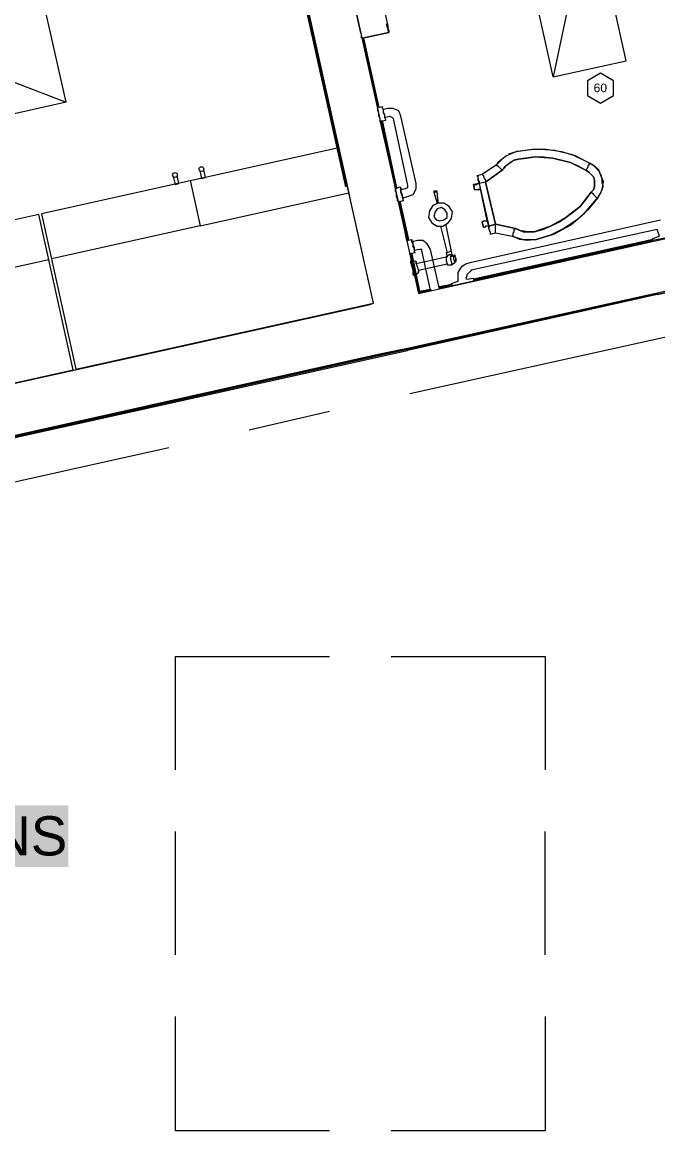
# Model space of a CAD drawing. Header units: inches. Extents: x 0.9 to 36.3, y 0.7 to 23.3.
# Drawn here: x 23.295 to 24.258, y 9.896 to 11.575 of the extents above; entities that cross this region are included whole.
import ezdxf

# ---------------------------------------------------------------- set-up
doc = ezdxf.new("R2010")
doc.units = ezdxf.units.IN
for name, color, linetype, lineweight, true_color in [('Blocks', 7, 'Continuous', 5, 0x9a9c7f), ('Lights', 7, 'Continuous', 5, 0xff0a0a), ('Numbering Lights', 1, 'Continuous', 0, 0xff0000), ('PDF_Geometry', 7, 'Continuous', 9, 0x777777)]:
    doc.layers.add(name, color=color, linetype=linetype, lineweight=lineweight, true_color=true_color)
doc.layers.add('PDF_Solid Fills', color=7, linetype='Continuous', true_color=0xffffff)
doc.layers.add('PDF_Text', color=7, linetype='Continuous')
doc.styles.add('PDF Arial', font='arial.ttf')
doc.styles.get("Standard").update_dxf_attribs({"font": 'arial.ttf'})

msp = doc.modelspace()

# ---------------------------------------------------------------- linework, layer by layer
at = {"layer": 'Blocks', "linetype": 'ByBlock'}
for p, q in [((23.54979463636892, 11.33533830800334), (23.56494026698757, 11.26699644767482)), ((23.56494026698757, 11.26699644767482), (23.79021255181854, 11.31698094658515)), ((23.56494026698757, 11.26699644767482), (23.33970303694049, 11.21701972688868)), ((23.11048600015573, 11.1661599474267), (23.3357582849867, 11.21614444633703))]:
    msp.add_line(p, q, dxfattribs=at)
for points in [[(23.77516128131004, 11.38481465845535), (23.32465176643199, 11.28485343875887), (23.37685424108983, 11.04958508564206), (23.82736375596788, 11.14954630533854)], [(23.3206510923239, 11.28423019057217), (22.87014157744585, 11.18426897087569), (22.92234405210369, 10.94900061775888), (23.37285356698174, 11.04896183745536)]]:
    msp.add_lwpolyline(points, close=True, dxfattribs=at)
for points in [[(23.56432971279713, 11.35032146249652), (23.56692811304486, 11.33861088074671), (23.57293496461391, 11.33994370988694), (23.57033656436701, 11.35165429163301)], [(23.52428403567058, 11.34143593489512), (23.52688243591831, 11.32972535314532), (23.53288928748736, 11.33105818228554), (23.53029088724045, 11.34276876403161)]]:
    msp.add_lwpolyline(points, dxfattribs=at)
for centre in [(23.56693267326501, 11.35279271134317), (23.52688699613847, 11.34390718374177)]:
    msp.add_circle(centre, 0.003589216358023251, dxfattribs=at)
at = {"layer": 'Lights', "linetype": 'ByBlock'}
for points in [[(24.09944328713665, 11.49240253214053), (24.04569077871878, 11.73655549206277), (24.15627172351612, 11.76090089900754), (24.09944328713665, 11.49240253214053), (24.210024231934, 11.51674793908531), (24.15627172351612, 11.76090089900754)], [(23.36186634957549, 11.45415478841492), (22.99601899027906, 11.37180972362152), (22.94112477079063, 11.61569689877724), (23.36186634957549, 11.45415478841492), (23.30697213008706, 11.69804196357065), (22.94112477079063, 11.61569689877724)]]:
    msp.add_lwpolyline(points, dxfattribs=at)
at = {"layer": 'Numbering Lights', "linetype": 'ByBlock', "ltscale": 0.001}
msp.add_lwpolyline([(24.17143756882272, 11.49809471375895), (24.15178673104117, 11.48674929727597), (24.15178673104117, 11.46405846431001), (24.17143756882272, 11.45271304782703), (24.19108840660428, 11.46405846431001), (24.19108840660428, 11.48674929727597)], close=True, dxfattribs=at)
at = {"layer": 'PDF_Geometry', "linetype": 'ByBlock'}
for points in [[(22.29575941297743, 10.80956013997396), (23.8223639594184, 11.14787970648871), (23.82736375596788, 11.14954630533854), (23.41904703776041, 12.98280504014757), (23.36238267686632, 13.24279446072049), (23.41071404351128, 13.25279405381944), (23.45737881130642, 13.04113599989149), (24.10068596733941, 13.18446350097656), (23.95569186740451, 13.83443705240885), (23.31238471137153, 13.69110955132378), (23.32905069986979, 13.61944580078125), (23.28071933322482, 13.60944620768229)], [(23.41904703776041, 12.98280504014757), (23.36238267686632, 13.24279446072049), (23.36071607801649, 13.24279446072049), (23.35904947916666, 13.24279446072049), (23.41738043891059, 12.98113844129774), (23.41738043891059, 12.98280504014757), (23.41904703776041, 12.98280504014757), (23.7906985812717, 11.31453959147135)], [(23.48904418945312, 12.99780442979601), (23.89569430881076, 11.16454569498698), (24.53400166829427, 11.30620659722222)], [(23.78569878472222, 11.32620578342014), (23.41738043891059, 12.98113844129774), (23.41738043891059, 12.98280504014757)], [(23.78736538357205, 11.32620578342014), (23.41904703776041, 12.98280504014757), (23.78736538357205, 11.32620578342014)], [(23.72070142957899, 11.95284695095486), (23.72236802842882, 11.9428473578559), (23.72570122612847, 11.92951456705729), (23.72236802842882, 11.9428473578559), (23.72403462727864, 11.9428473578559), (23.7273678249783, 11.93118116590712), (23.72570122612847, 11.92951456705729), (23.73070102267795, 11.90951538085938), (23.77069939507378, 11.91784837510851), (23.73070102267795, 11.90951538085938), (23.73070102267795, 11.90784878200955), (23.73070102267795, 11.90618218315972), (23.73070102267795, 11.90451558430989), (23.73236762152778, 11.90118238661024), (23.73236762152778, 11.89951578776042), (23.80736456976996, 11.56119622124566), (23.80903116861979, 11.55786302354601), (23.80903116861979, 11.55619642469618), (23.80903116861979, 11.55452982584635), (23.80903116861979, 11.55286322699653), (23.80903116861979, 11.5511966281467)], [(23.77403259277344, 11.90451558430989), (23.77069939507378, 11.91784837510851), (23.77069939507378, 11.91618177625868), (23.77236599392361, 11.91451517740885), (23.77236599392361, 11.91284857855903), (23.77236599392361, 11.9111819797092), (23.77403259277344, 11.90784878200955), (23.84902954101562, 11.56952921549479), (23.84902954101562, 11.56786261664496), (23.84902954101562, 11.56452941894531), (23.85069613986545, 11.56286282009549), (23.85069613986545, 11.56119622124566), (23.85069613986545, 11.55952962239583), (23.8473629421658, 11.57286241319444)], [(23.81069776746962, 11.5511966281467), (23.85069613986545, 11.55952962239583), (23.81069776746962, 11.5511966281467), (23.83403015136719, 11.44620090060764), (23.84069654676649, 11.44786749945746)], [(23.81236436631944, 11.5511966281467), (23.83569675021701, 11.44620090060764)], [(23.83736334906684, 11.42453511555989), (23.83736334906684, 11.42620171440972), (23.83736334906684, 11.42953491210938), (23.83569675021701, 11.43286810980903), (23.83569675021701, 11.43786790635851), (23.83403015136719, 11.44120110405816), (23.83403015136719, 11.44453430175781), (23.83403015136719, 11.44620090060764)], [(23.87236192491319, 11.30453999837239), (23.87236192491319, 11.30620659722222), (23.87236192491319, 11.30953979492188), (23.87069532606337, 11.31287299262153), (23.86902872721354, 11.31787278917101), (23.86902872721354, 11.32120598687066), (23.86902872721354, 11.32453918457031), (23.86736212836371, 11.32620578342014), (23.86902872721354, 11.32453918457031), (23.86902872721354, 11.32120598687066), (23.86902872721354, 11.31787278917101), (23.87069532606337, 11.31453959147135), (23.87069532606337, 11.31287299262153), (23.87069532606337, 11.30953979492188), (23.87236192491319, 11.30953979492188), (23.8790283203125, 11.3112063937717), (23.88736131456163, 11.31453959147135), (23.89236111111111, 11.32287258572049), (23.89236111111111, 11.33120557996962), (23.86902872721354, 11.43286810980903), (23.86569552951389, 11.44120110405816), (23.85736253526476, 11.44453430175781), (23.84902954101562, 11.44453430175781), (23.84236314561632, 11.44286770290799), (23.84236314561632, 11.44120110405816), (23.84236314561632, 11.43786790635851), (23.84402974446614, 11.43620130750868), (23.84402974446614, 11.43286810980903), (23.84402974446614, 11.4312015109592), (23.84569634331597, 11.42786831325955), (23.84569634331597, 11.42620171440972), (23.83736334906684, 11.42453511555989), (23.86069573296441, 11.32287258572049), (23.86736212836371, 11.32620578342014)], [(23.84236314561632, 11.44286770290799), (23.84069654676649, 11.44620090060764), (23.84069654676649, 11.44786749945746), (23.84069654676649, 11.44620090060764), (23.84236314561632, 11.44286770290799), (23.84236314561632, 11.43953450520833), (23.84402974446614, 11.43453470865885), (23.84402974446614, 11.4312015109592), (23.84569634331597, 11.42786831325955), (23.84569634331597, 11.42620171440972)], [(23.84069654676649, 11.42620171440972), (23.86236233181424, 11.32453918457031), (23.83902994791666, 11.42620171440972), (23.86236233181424, 11.32453918457031)], [(23.84402974446614, 11.4312015109592), (23.85236273871528, 11.43286810980903), (23.85569593641493, 11.4312015109592), (23.85736253526476, 11.42953491210938), (23.8790283203125, 11.32787238226996), (23.8790283203125, 11.32453918457031), (23.87569512261285, 11.32287258572049), (23.86902872721354, 11.32120598687066)], [(24.00235663519965, 11.26287502712674), (24.00235663519965, 11.26620822482639), (24.00235663519965, 11.26287502712674), (24.00235663519965, 11.26120842827691), (24.00402323404948, 11.25787523057726), (24.00402323404948, 11.25620863172743), (24.00402323404948, 11.2545420328776), (24.01235622829861, 11.25620863172743), (24.03735521104601, 11.25120883517795), (24.05402119954427, 11.24620903862847), (24.06902058919271, 11.24620903862847), (24.07402038574219, 11.24620903862847), (24.10068596733941, 11.2545420328776), (24.1256849500868, 11.26787482367621), (24.14735073513455, 11.28620741102431), (24.16568332248264, 11.30787319607205), (24.16734992133246, 11.30953979492188), (24.17401631673177, 11.32120598687066), (24.1756829155816, 11.33453877766927), (24.17401631673177, 11.33787197536892), (24.16901652018229, 11.35120476616753), (24.15901692708333, 11.35953776041667), (24.15568372938368, 11.36120435926649), (24.12901814778646, 11.3745371500651), (24.10235256618924, 11.38120354546441), (24.07402038574219, 11.38287014431424), (24.04568820529514, 11.37953694661458), (24.04402160644531, 11.37953694661458), (24.02902221679688, 11.37287055121528), (24.01568942599826, 11.36287095811632), (24.01402282714844, 11.35953776041667), (23.99235704210069, 11.34453837076823), (23.98402404785156, 11.3428717719184)], [(24.04735480414496, 11.3678707546658), (24.04068840874566, 11.36620415581597), (24.03568861219618, 11.36287095811632), (24.0306888156467, 11.35953776041667), (24.02568901909722, 11.35620456271701), (24.02235582139757, 11.35120476616753), (24.02068922254774, 11.35287136501736), (24.01902262369791, 11.35453796386719), (24.01735602484809, 11.35620456271701), (24.01568942599826, 11.35787116156684), (24.01402282714844, 11.35787116156684), (24.01402282714844, 11.35953776041667), (24.02235582139757, 11.3678707546658)], [(24.03235541449653, 11.37620374891493), (24.04402160644531, 11.37953694661458), (24.06735399034288, 11.38287014431424), (24.08901977539062, 11.38287014431424), (24.11235215928819, 11.37953694661458), (24.13401794433594, 11.37287055121528), (24.15568372938368, 11.36120435926649)], [(24.0623541937934, 11.25787523057726), (24.07068718804253, 11.25787523057726), (24.08401997884114, 11.26120842827691), (24.09568617078993, 11.26620822482639), (24.10901896158854, 11.27287462022569), (24.1190185546875, 11.279541015625), (24.13068474663628, 11.28787400987413), (24.14068433973524, 11.29620700412326), (24.14901733398438, 11.30620659722222), (24.15735032823351, 11.31787278917101), (24.14068433973524, 11.29620700412326), (24.1190185546875, 11.279541015625), (24.09568617078993, 11.26620822482639), (24.07068718804253, 11.25787523057726), (24.0623541937934, 11.25787523057726), (24.07068718804253, 11.25787523057726), (24.09568617078993, 11.26620822482639), (24.1190185546875, 11.279541015625), (24.14068433973524, 11.29620700412326), (24.15735032823351, 11.31787278917101), (24.16068352593316, 11.32120598687066), (24.16235012478299, 11.32620578342014), (24.16235012478299, 11.33120557996962), (24.16235012478299, 11.3362053765191), (24.16068352593316, 11.34120517306858), (24.15735032823351, 11.34453837076823), (24.15401713053385, 11.34787156846788), (24.14901733398438, 11.35120476616753), (24.1256849500868, 11.36287095811632), (24.09901936848958, 11.36953735351562), (24.07235378689236, 11.37120395236545), (24.04735480414496, 11.3678707546658), (24.04068840874566, 11.36620415581597), (24.04735480414496, 11.3678707546658), (24.07235378689236, 11.37120395236545), (24.09901936848958, 11.36953735351562), (24.1256849500868, 11.36287095811632), (24.14901733398438, 11.35120476616753), (24.15401713053385, 11.34787156846788), (24.15735032823351, 11.34453837076823), (24.16068352593316, 11.34120517306858), (24.16235012478299, 11.3362053765191), (24.16235012478299, 11.33120557996962), (24.16235012478299, 11.32620578342014), (24.16068352593316, 11.32120598687066), (24.15735032823351, 11.31787278917101), (24.15901692708333, 11.31620619032118), (24.16068352593316, 11.31453959147135), (24.16235012478299, 11.31287299262153), (24.16401672363281, 11.3112063937717), (24.16568332248264, 11.30953979492188), (24.16734992133246, 11.30953979492188), (24.15235053168403, 11.29120720757378), (24.13568454318576, 11.27620781792535), (24.11568535698785, 11.26287502712674), (24.09568617078993, 11.25287543402778), (24.07402038574219, 11.24620903862847), (24.06068759494357, 11.24454243977864), (24.04902140299479, 11.24620903862847), (24.03735521104601, 11.25120883517795)], [(24.17068311903212, 11.34787156846788), (24.16401672363281, 11.35620456271701), (24.15568372938368, 11.36120435926649), (24.15401713053385, 11.36120435926649), (24.15401713053385, 11.35953776041667), (24.15235053168403, 11.35787116156684), (24.15235053168403, 11.35620456271701), (24.1506839328342, 11.35287136501736), (24.14901733398438, 11.35120476616753), (24.1256849500868, 11.36287095811632), (24.09901936848958, 11.36953735351562), (24.07235378689236, 11.37120395236545), (24.04735480414496, 11.3678707546658), (24.05902099609375, 11.36953735351562), (24.07235378689236, 11.37120395236545), (24.08568657769097, 11.37120395236545), (24.09901936848958, 11.36953735351562), (24.11235215928819, 11.36620415581597), (24.1256849500868, 11.36287095811632), (24.13735114203559, 11.35787116156684), (24.14901733398438, 11.35120476616753)], [(24.01402282714844, 11.35953776041667), (23.99235704210069, 11.34453837076823), (23.99402364095052, 11.3428717719184), (23.99402364095052, 11.34120517306858), (23.99569023980035, 11.33787197536892), (23.99735683865017, 11.3362053765191), (23.99735683865017, 11.33287217881944), (24.02235582139757, 11.35120476616753), (24.02735561794705, 11.35620456271701), (24.02235582139757, 11.35120476616753), (23.99735683865017, 11.33287217881944), (24.01235622829861, 11.26954142252604), (24.04235500759549, 11.26287502712674), (24.05068800184462, 11.25954182942708), (24.04235500759549, 11.26287502712674), (24.01235622829861, 11.26954142252604)], [(23.99235704210069, 11.34453837076823), (23.98402404785156, 11.3428717719184), (23.98569064670139, 11.3428717719184), (23.98569064670139, 11.34120517306858), (23.98569064670139, 11.33953857421875), (23.98569064670139, 11.3362053765191), (23.98735724555121, 11.33453877766927), (23.98735724555121, 11.33120557996962), (24.00235663519965, 11.26620822482639), (24.01235622829861, 11.26954142252604), (23.99735683865017, 11.33287217881944), (23.98735724555121, 11.33120557996962), (23.97902425130208, 11.32953898111979), (23.98069085015191, 11.32953898111979), (23.98235744900174, 11.32953898111979), (23.98402404785156, 11.32953898111979), (23.98569064670139, 11.33120557996962), (23.98735724555121, 11.33120557996962), (23.98902384440104, 11.32287258572049), (23.9990234375, 11.27454121907552), (24.00235663519965, 11.26620822482639), (23.9990234375, 11.26620822482639), (23.99735683865017, 11.26620822482639), (23.99569023980035, 11.26454162597656), (23.99402364095052, 11.26454162597656), (23.99235704210069, 11.27287462022569), (23.99402364095052, 11.26454162597656)], [(23.99735683865017, 11.33287217881944), (23.98735724555121, 11.33120557996962), (23.98569064670139, 11.3428717719184)], [(24.17401631673177, 11.33120557996962), (24.17401631673177, 11.33787197536892), (24.17234971788194, 11.34453837076823)], [(23.86569552951389, 11.30287339952257), (23.86402893066406, 11.30453999837239), (23.86402893066406, 11.30787319607205), (23.86236233181424, 11.3112063937717), (23.86236233181424, 11.31620619032118), (23.86069573296441, 11.31953938802083), (23.86069573296441, 11.32287258572049)], [(23.91902669270833, 11.31953938802083), (23.91902669270833, 11.31787278917101), (23.92402648925781, 11.30120680067274)], [(23.92569308810764, 11.30287339952257), (23.92402648925781, 11.31953938802083), (23.92235989040799, 11.31953938802083)], [(24.01235622829861, 11.25620863172743), (24.03735521104601, 11.25120883517795), (24.03902180989583, 11.25287543402778), (24.03902180989583, 11.2545420328776), (24.03902180989583, 11.25620863172743), (24.04068840874566, 11.25787523057726), (24.04068840874566, 11.26120842827691), (24.04235500759549, 11.26287502712674), (24.04735480414496, 11.26120842827691), (24.05402119954427, 11.25787523057726), (24.05902099609375, 11.25787523057726), (24.06568739149305, 11.25787523057726), (24.07068718804253, 11.25787523057726), (24.09568617078993, 11.26620822482639), (24.1190185546875, 11.279541015625), (24.14068433973524, 11.29620700412326), (24.15735032823351, 11.31787278917101)], [(24.16734992133246, 11.30953979492188), (24.17234971788194, 11.31787278917101), (24.1756829155816, 11.32787238226996)], [(23.87236192491319, 11.30620659722222), (23.87236192491319, 11.30453999837239), (23.86569552951389, 11.30287339952257), (23.8790283203125, 11.24454243977864), (23.86569552951389, 11.30287339952257), (23.87736172146267, 11.24454243977864), (23.8856947157118, 11.24620903862847)], [(23.86736212836371, 11.30453999837239), (23.88069491916232, 11.24620903862847)], [(23.87236192491319, 11.30787319607205), (23.87236192491319, 11.30953979492188)], [(23.92569308810764, 11.30287339952257), (23.92402648925781, 11.30120680067274), (23.92569308810764, 11.30287339952257)], [(23.94735887315538, 11.22121005588108), (23.94569227430555, 11.22787645128038), (23.93735928005642, 11.26787482367621)], [(24.28401184082031, 11.25120883517795), (24.25067986382378, 11.24454243977864), (24.25067986382378, 11.2478756374783), (24.26067945692274, 11.25120883517795), (24.25734625922309, 11.26120842827691), (23.97569105360243, 11.19954427083333), (23.9740244547526, 11.19787767198351), (23.97235785590278, 11.19621107313368), (23.97069125705295, 11.19454447428385), (23.96902465820312, 11.19287787543403), (23.96902465820312, 11.1912112765842), (23.9673580593533, 11.18787807888455), (23.96902465820312, 11.18621148003472), (23.97902425130208, 11.18787807888455), (23.97902425130208, 11.18287828233507), (23.94735887315538, 11.17621188693576), (23.94569227430555, 11.17954508463542), (23.95569186740451, 11.18287828233507), (23.95569186740451, 11.18954467773438), (23.95569186740451, 11.19621107313368), (23.95902506510416, 11.20121086968316), (23.96235826280382, 11.20621066623264), (23.9673580593533, 11.20954386393229), (23.9740244547526, 11.21121046278212), (24.26234605577257, 11.27620781792535)], [(24.00402323404948, 11.2545420328776), (24.01235622829861, 11.25620863172743), (24.01235622829861, 11.25787523057726), (24.01235622829861, 11.25954182942708), (24.01235622829861, 11.26287502712674), (24.01235622829861, 11.26620822482639), (24.01235622829861, 11.26954142252604), (24.00235663519965, 11.26620822482639)], [(23.92902628580729, 11.26620822482639), (23.93902587890625, 11.22620985243056)], [(24.05068800184462, 11.25954182942708), (24.04235500759549, 11.26287502712674)], [(24.06068759494357, 11.25787523057726), (24.05235460069444, 11.25954182942708)], [(23.94735887315538, 11.17621188693576), (23.92735968695746, 11.17121209038628), (23.91402689615885, 11.23120964898003), (23.90902709960938, 11.23954264322917), (23.90236070421007, 11.24454243977864), (23.89402770996094, 11.24454243977864), (23.8856947157118, 11.24287584092882), (23.8856947157118, 11.24620903862847), (23.8856947157118, 11.24287584092882), (23.88736131456163, 11.23787604437934), (23.88902791341146, 11.23454284667969), (23.88902791341146, 11.22954305013021), (23.88902791341146, 11.22787645128038), (23.89069451226128, 11.22620985243056)], [(23.88902791341146, 11.23120964898003), (23.88902791341146, 11.23287624782986), (23.88736131456163, 11.23454284667969), (23.88736131456163, 11.23787604437934), (23.88736131456163, 11.23954264322917), (23.88736131456163, 11.24287584092882)], [(24.25067986382378, 11.24620903862847), (23.97902425130208, 11.18621148003472)], [(24.25067986382378, 11.24454243977864), (23.97902425130208, 11.18287828233507)], [(24.54900105794271, 11.22954305013021), (23.8790283203125, 11.08121575249566), (23.83902994791666, 11.07288275824653), (22.31409200032552, 10.73289659288194)], [(23.91402689615885, 11.16954549153646), (23.89736090766059, 11.16621229383681), (23.91402689615885, 11.16954549153646), (23.90069410536024, 11.22954305013021), (23.90069410536024, 11.23120964898003), (23.89736090766059, 11.23120964898003), (23.88902791341146, 11.22954305013021), (23.88902791341146, 11.22787645128038), (23.89069451226128, 11.22620985243056), (23.88236151801215, 11.22454325358073), (23.89569430881076, 11.16454569498698)], [(23.8856947157118, 11.22454325358073), (23.89736090766059, 11.16787889268663), (23.89736090766059, 11.16621229383681), (23.88402811686198, 11.22454325358073), (23.89736090766059, 11.16621229383681), (23.89736090766059, 11.16787889268663), (23.91402689615885, 11.17121209038628)], [(23.95069207085503, 11.21121046278212), (23.95069207085503, 11.21287706163194), (23.94902547200521, 11.2162102593316), (23.94902547200521, 11.22121005588108), (23.94735887315538, 11.2228766547309), (23.9423590766059, 11.2228766547309), (23.93735928005642, 11.21954345703125), (23.89236111111111, 11.20954386393229), (23.89236111111111, 11.21287706163194), (23.89236111111111, 11.20954386393229), (23.89402770996094, 11.20454406738281), (23.89569430881076, 11.19787767198351), (23.89569430881076, 11.19621107313368)], [(23.94569227430555, 11.22787645128038), (23.94402567545573, 11.22787645128038), (23.93902587890625, 11.22620985243056), (23.93735928005642, 11.22620985243056), (23.93902587890625, 11.21954345703125)], [(23.93735928005642, 11.21954345703125), (23.93735928005642, 11.21787685818142), (23.93735928005642, 11.21454366048177), (23.93902587890625, 11.20954386393229), (23.93902587890625, 11.20787726508246), (23.94569227430555, 11.20787726508246), (23.95069207085503, 11.21121046278212), (23.95235866970486, 11.21287706163194)], [(23.94402567545573, 11.22121005588108), (23.94402567545573, 11.2162102593316), (23.94569227430555, 11.21121046278212), (23.94569227430555, 11.20787726508246)], [(23.95069207085503, 11.2228766547309), (23.94902547200521, 11.22121005588108)], [(23.89236111111111, 11.21287706163194), (23.88402811686198, 11.21454366048177)], [(23.89569430881076, 11.19954427083333), (23.93902587890625, 11.20954386393229)], [(23.95069207085503, 11.21121046278212), (23.95069207085503, 11.21121046278212)], [(23.88902791341146, 11.1912112765842), (23.89569430881076, 11.19621107313368), (23.89569430881076, 11.19787767198351)], [(23.91569349500868, 11.16954549153646), (23.91236029730903, 11.16787889268663)], [(23.94569227430555, 11.17787848578559), (23.92735968695746, 11.17454528808594)], [(24.25734625922309, 11.16287909613715), (23.8790283203125, 11.07788255479601), (23.8790283203125, 11.07954915364583), (22.31409200032552, 10.73122999403212), (23.8790283203125, 11.07788255479601), (23.8790283203125, 11.07954915364583), (22.31409200032552, 10.73122999403212), (22.31409200032552, 10.73289659288194), (23.8790283203125, 11.08121575249566), (24.25734625922309, 11.16454569498698), (23.8790283203125, 11.07954915364583), (24.25734625922309, 11.16454569498698)], [(23.88236151801215, 11.01288519965278), (24.37067498101128, 11.12121412489149)], [(23.6390380859375, 10.95788743760851), (23.76069980197482, 10.98621961805556)], [(23.02906290690104, 10.82289293077257), (23.51737636990017, 10.93122185601128)], [(23.52737596299913, 10.44290839301215), (23.52737596299913, 10.61456807454427), (23.76069980197482, 10.61456807454427)], [(23.8540293375651, 10.61456807454427), (24.0873531765408, 10.61456807454427), (24.0873531765408, 10.44290839301215)], [(23.52737596299913, 10.16291978624132), (23.52737596299913, 10.34957885742188)], [(24.0873531765408, 10.16291978624132), (24.0873531765408, 10.34957885742188)], [(23.76069980197482, 9.896263970269096), (23.52737596299913, 9.896263970269096), (23.52737596299913, 10.06959025065104)], [(24.0873531765408, 10.06959025065104), (24.0873531765408, 9.896263970269096), (23.8540293375651, 9.896263970269096)]]:
    msp.add_lwpolyline(points, dxfattribs=at)
for points in [[(23.83403015136719, 11.44620090060764), (23.81069776746962, 11.5511966281467)], [(24.03235541449653, 11.36120435926649), (24.02902221679688, 11.35787116156684)], [(24.03735521104601, 11.36453755696614), (24.03402201334635, 11.36287095811632)], [(23.92069329155816, 11.31953938802083), (23.91902669270833, 11.31953938802083), (23.92069329155816, 11.31953938802083), (23.92235989040799, 11.31953938802083)], [(23.92069329155816, 11.31787278917101), (23.91902669270833, 11.31787278917101), (23.92069329155816, 11.31787278917101), (23.92402648925781, 11.31953938802083)], [(23.98069085015191, 11.32120598687066), (23.97902425130208, 11.32953898111979)], [(23.98902384440104, 11.32287258572049), (23.98735724555121, 11.32120598687066), (23.98569064670139, 11.32120598687066), (23.98402404785156, 11.32120598687066), (23.98235744900174, 11.32120598687066), (23.98069085015191, 11.32120598687066)], [(23.9106936984592, 11.279541015625), (23.91569349500868, 11.27120802137587), (23.92402648925781, 11.26620822482639), (23.93235948350694, 11.26620822482639), (23.94069247775607, 11.27120802137587), (23.94569227430555, 11.27787441677517), (23.94735887315538, 11.28787400987413), (23.9423590766059, 11.29620700412326), (23.93402608235677, 11.30120680067274), (23.92569308810764, 11.30120680067274), (23.91736009385851, 11.29787360297309), (23.91236029730903, 11.28954060872396), (23.9106936984592, 11.279541015625), (23.91569349500868, 11.27120802137587), (23.92402648925781, 11.26620822482639), (23.93235948350694, 11.26620822482639), (23.94069247775607, 11.27120802137587), (23.94569227430555, 11.27787441677517), (23.94735887315538, 11.28787400987413), (23.9423590766059, 11.29620700412326), (23.93402608235677, 11.30120680067274), (23.92569308810764, 11.30120680067274), (23.91736009385851, 11.29787360297309), (23.91236029730903, 11.28954060872396)], [(23.91902669270833, 11.28120761447483), (23.92235989040799, 11.27620781792535), (23.92735968695746, 11.27454121907552), (23.93402608235677, 11.27620781792535), (23.93902587890625, 11.279541015625), (23.93902587890625, 11.28620741102431), (23.9356926812066, 11.29120720757378), (23.93069288465712, 11.29454040527344), (23.92402648925781, 11.29287380642361), (23.92069329155816, 11.28787400987413)], [(23.9990234375, 11.27454121907552), (23.99235704210069, 11.27287462022569), (23.99402364095052, 11.27454121907552), (23.99569023980035, 11.27454121907552), (23.99735683865017, 11.27454121907552)], [(24.05235460069444, 11.25954182942708), (24.06068759494357, 11.25787523057726)], [(23.97902425130208, 11.18454488118489), (24.25067986382378, 11.24454243977864)], [(23.94402567545573, 11.22121005588108), (23.94569227430555, 11.22121005588108), (23.94735887315538, 11.22121005588108), (23.94569227430555, 11.22121005588108)], [(23.95235866970486, 11.21287706163194), (23.95235866970486, 11.21787685818142), (23.95069207085503, 11.22121005588108), (23.95069207085503, 11.2228766547309), (23.95069207085503, 11.22121005588108), (23.95235866970486, 11.21787685818142)], [(23.88902791341146, 11.1912112765842), (23.88736131456163, 11.19287787543403), (23.88736131456163, 11.19954427083333), (23.8856947157118, 11.20621066623264), (23.88402811686198, 11.21121046278212), (23.88402811686198, 11.21454366048177), (23.88402811686198, 11.21121046278212), (23.8856947157118, 11.20621066623264), (23.88736131456163, 11.19954427083333), (23.88736131456163, 11.19287787543403)], [(24.25734625922309, 11.16454569498698), (24.25734625922309, 11.16287909613715), (24.3590087890625, 11.18454488118489), (24.3590087890625, 11.18787807888455), (24.3590087890625, 11.18454488118489), (24.25734625922309, 11.16287909613715)], [(23.92735968695746, 11.17287868923611), (23.94569227430555, 11.17787848578559)]]:
    msp.add_lwpolyline(points, close=True, dxfattribs=at)
at = {"layer": 'PDF_Solid Fills', "linetype": 'ByBlock', "transparency": 33554559}
msp.add_solid([(22.92042231791462, 10.29595980132853), (23.36540421081827, 10.29595980132853), (22.92042231791462, 10.38928933691881), (23.36540421081827, 10.38928933691881)], dxfattribs=at)

# ---------------------------------------------------------------- texts
at = {"layer": 'Numbering Lights', "linetype": 'ByBlock', "ltscale": 0.001}
msp.add_text('60', height=0.01309013122638507, dxfattribs=at).set_placement((24.16092435319088, 11.46929658595372))
at = {"layer": 'PDF_Text', "linetype": 'ByBlock', "insert": (22.92133275899535, 10.34256395782267), "char_height": 0.05938560722602738, "attachment_point": 4, "style": 'PDF Arial'}
msp.add_mtext('COMMONS', dxfattribs=at)

doc.saveas('drawing.dxf')
